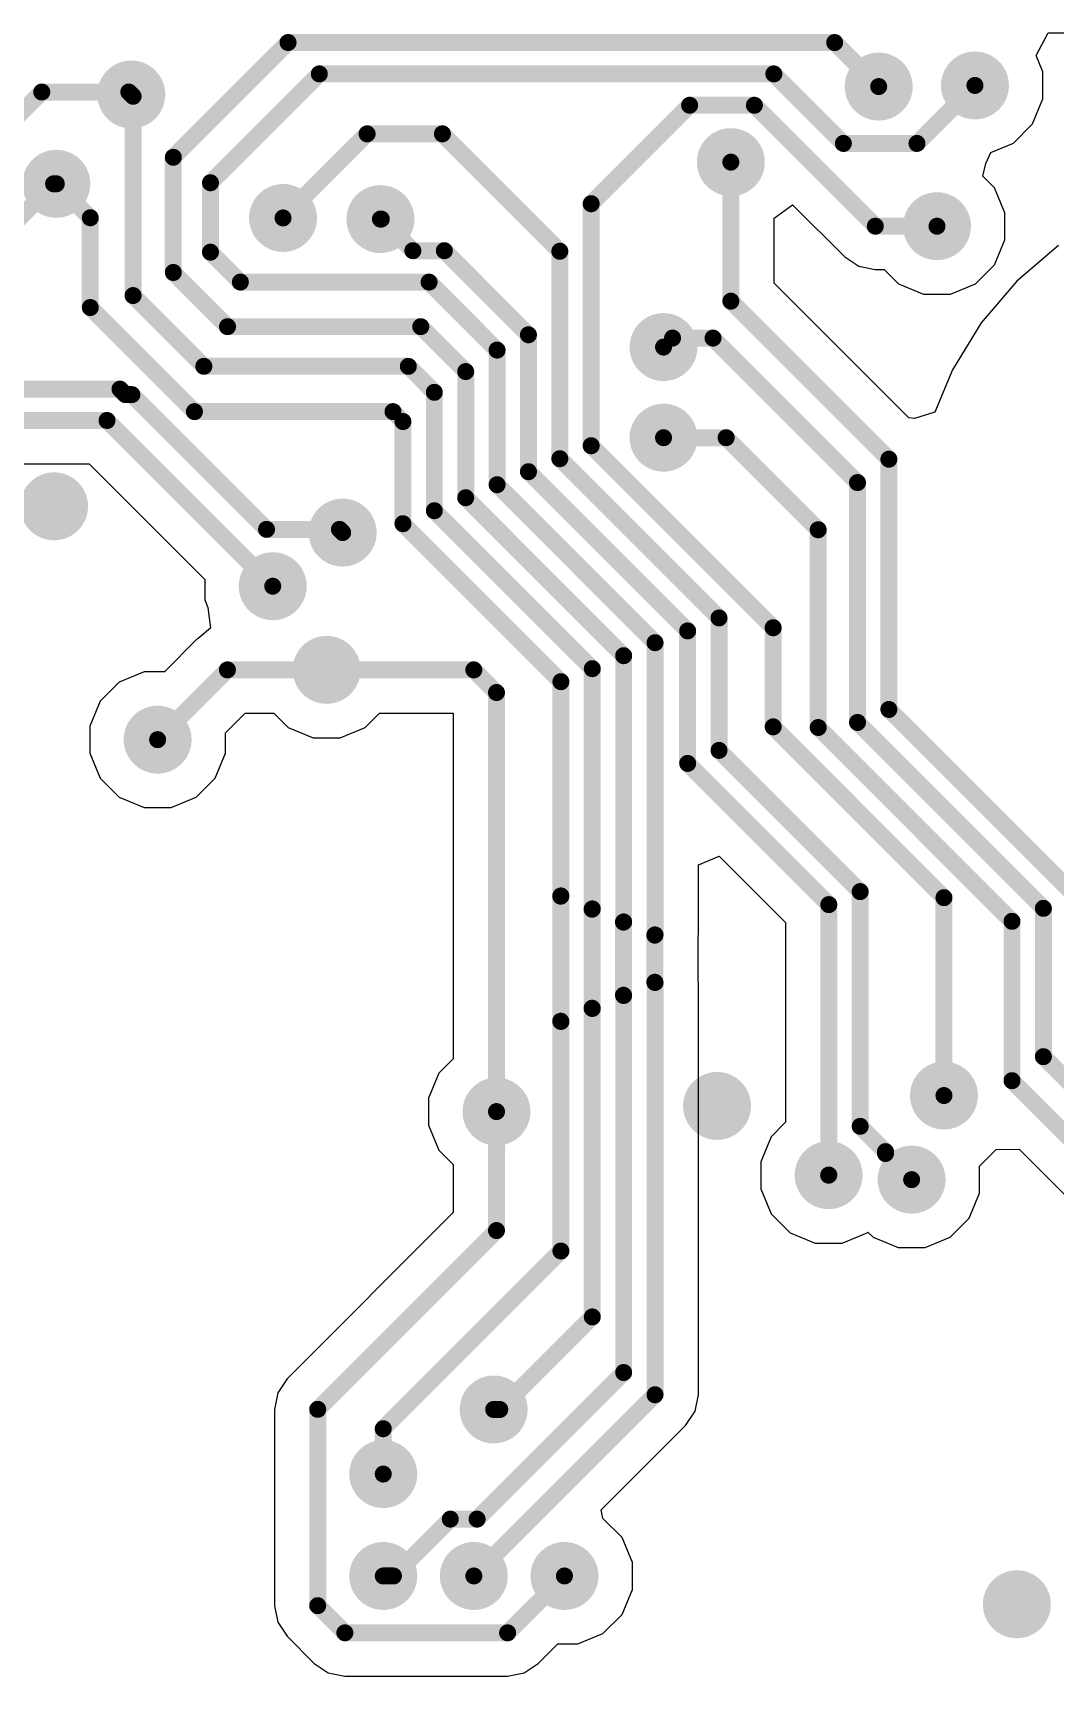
# Model space of a CAD drawing. Header units: inches. Extents: x 0.3 to 40.7, y 0.3 to 25.1.
# Drawn here: x 25.63 to 34.66, y 10.55 to 25.05 of the extents above; entities that cross this region are included whole.
import ezdxf

# ---------------------------------------------------------------- set-up
doc = ezdxf.new("R2010")
doc.units = ezdxf.units.IN
doc.layers.add('BOTTOM', color=5, linetype='Continuous')
doc.layers.add('Via Holes', color=16, linetype='Continuous')

msp = doc.modelspace()

# ---------------------------------------------------------------- hatches: boundary and pattern name
at = {"layer": 'BOTTOM'}
h = msp.add_hatch(color=5, dxfattribs=at)
edge = h.paths.add_edge_path()
edge.add_arc((26.50003844, 24.5100094), 0.2999994, 0, 360)
h = msp.add_hatch(color=5, dxfattribs=at)
edge = h.paths.add_edge_path()
edge.add_arc((33.10002523999999, 24.58000926), 0.2999994, 0, 360)
h = msp.add_hatch(color=5, dxfattribs=at)
edge = h.paths.add_edge_path()
edge.add_arc((33.95002608, 24.59000924), 0.2999994, 0, 360)
h = msp.add_hatch(color=5, dxfattribs=at)
edge = h.paths.add_edge_path()
edge.add_arc((31.79453128, 23.91288334), 0.2999994, 0, 360)
h = msp.add_hatch(color=5, dxfattribs=at)
edge = h.paths.add_edge_path()
edge.add_arc((25.83810428, 23.72171786), 0.2999994, 0, 360)
h = msp.add_hatch(color=5, dxfattribs=at)
edge = h.paths.add_edge_path()
edge.add_arc((27.8400256, 23.42000904), 0.2999994, 0, 360)
h = msp.add_hatch(color=5, dxfattribs=at)
edge = h.paths.add_edge_path()
edge.add_arc((28.70003658, 23.41000906), 0.2999994, 0, 360)
h = msp.add_hatch(color=5, dxfattribs=at)
edge = h.paths.add_edge_path()
edge.add_arc((33.61475624, 23.34724058), 0.2999994, 0, 360)
h = msp.add_hatch(color=5, dxfattribs=at)
edge = h.paths.add_edge_path()
edge.add_arc((31.20002396, 22.28001132), 0.2999994, 0, 360)
h = msp.add_hatch(color=5, dxfattribs=at)
edge = h.paths.add_edge_path()
edge.add_arc((31.20002396, 21.48001038), 0.2999994, 0, 360)
h = msp.add_hatch(color=5, dxfattribs=at)
edge = h.paths.add_edge_path()
edge.add_arc((25.8184142, 20.87395114), 0.2999994, 0, 360)
h = msp.add_hatch(color=5, dxfattribs=at)
edge = h.paths.add_edge_path()
edge.add_arc((28.36657268, 20.64202882), 0.2999994, 0, 360)
h = msp.add_hatch(color=5, dxfattribs=at)
edge = h.paths.add_edge_path()
edge.add_arc((27.74911392, 20.16864394), 0.2999994, 0, 360)
h = msp.add_hatch(color=5, dxfattribs=at)
edge = h.paths.add_edge_path()
edge.add_arc((28.22502356, 19.43000178), 0.2999994, 0, 360)
h = msp.add_hatch(color=5, dxfattribs=at)
edge = h.paths.add_edge_path()
edge.add_arc((26.73273292, 18.81405178), 0.2999994, 0, 360)
h = msp.add_hatch(color=5, dxfattribs=at)
edge = h.paths.add_edge_path()
edge.add_arc((33.67635632, 15.67162982), 0.2999994, 0, 360)
h = msp.add_hatch(color=5, dxfattribs=at)
edge = h.paths.add_edge_path()
edge.add_arc((29.7250231, 15.53000196), 0.2999994, 0, 360)
h = msp.add_hatch(color=5, dxfattribs=at)
edge = h.paths.add_edge_path()
edge.add_arc((31.67238776, 15.5799917), 0.2999994, 0, 360)
h = msp.add_hatch(color=5, dxfattribs=at)
edge = h.paths.add_edge_path()
edge.add_arc((32.65809064, 14.96852988), 0.2999994, 0, 360)
h = msp.add_hatch(color=5, dxfattribs=at)
edge = h.paths.add_edge_path()
edge.add_arc((33.39085016, 14.92927418), 0.2999994, 0, 360)
h = msp.add_hatch(color=5, dxfattribs=at)
edge = h.paths.add_edge_path()
edge.add_arc((29.69999902, 12.8999996), 0.2999994, 0, 360)
h = msp.add_hatch(color=5, dxfattribs=at)
edge = h.paths.add_edge_path()
edge.add_arc((28.72502256, 12.33000328), 0.2999994, 0, 360)
h = msp.add_hatch(color=5, dxfattribs=at)
edge = h.paths.add_edge_path()
edge.add_arc((28.72502256, 11.43000254), 0.2999994, 0, 360)
h = msp.add_hatch(color=5, dxfattribs=at)
edge = h.paths.add_edge_path()
edge.add_arc((29.5250235, 11.43000254), 0.2999994, 0, 360)
h = msp.add_hatch(color=5, dxfattribs=at)
edge = h.paths.add_edge_path()
edge.add_arc((30.3250219, 11.43000254), 0.2999994, 0, 360)
h = msp.add_hatch(color=5, dxfattribs=at)
edge = h.paths.add_edge_path()
edge.add_arc((34.3199974, 11.18000304), 0.2999994, 0, 360)
at = {"layer": 'Via Holes'}
h = msp.add_hatch(color=7, dxfattribs=at)
edge = h.paths.add_edge_path()
edge.add_arc((33.10002523999999, 24.58000926), 0.1499997, 0, 360)
h = msp.add_hatch(color=7, dxfattribs=at)
edge = h.paths.add_edge_path()
edge.add_arc((33.95002608, 24.59000924), 0.1499997, 0, 360)
h = msp.add_hatch(color=7, dxfattribs=at)
edge = h.paths.add_edge_path()
edge.add_arc((26.50003844, 24.5100094), 0.1499997, 0, 360)
h = msp.add_hatch(color=7, dxfattribs=at)
edge = h.paths.add_edge_path()
edge.add_arc((31.79453128, 23.91288334), 0.1499997, 0, 360)
h = msp.add_hatch(color=7, dxfattribs=at)
edge = h.paths.add_edge_path()
edge.add_arc((25.83810428, 23.72171786), 0.1499997, 0, 360)
h = msp.add_hatch(color=7, dxfattribs=at)
edge = h.paths.add_edge_path()
edge.add_arc((27.8400256, 23.42000904), 0.1499997, 0, 360)
h = msp.add_hatch(color=7, dxfattribs=at)
edge = h.paths.add_edge_path()
edge.add_arc((28.70003658, 23.41000906), 0.1499997, 0, 360)
h = msp.add_hatch(color=7, dxfattribs=at)
edge = h.paths.add_edge_path()
edge.add_arc((33.61475624, 23.34724058), 0.1499997, 0, 360)
h = msp.add_hatch(color=7, dxfattribs=at)
edge = h.paths.add_edge_path()
edge.add_arc((31.20002396, 22.28001132), 0.1499997, 0, 360)
h = msp.add_hatch(color=7, dxfattribs=at)
edge = h.paths.add_edge_path()
edge.add_arc((31.20002396, 21.48001038), 0.1499997, 0, 360)
h = msp.add_hatch(color=7, dxfattribs=at)
edge = h.paths.add_edge_path()
edge.add_arc((25.8184142, 20.87395114), 0.1499997, 0, 360)
h = msp.add_hatch(color=7, dxfattribs=at)
edge = h.paths.add_edge_path()
edge.add_arc((28.36657268, 20.64202882), 0.1499997, 0, 360)
h = msp.add_hatch(color=7, dxfattribs=at)
edge = h.paths.add_edge_path()
edge.add_arc((27.74911392, 20.16864394), 0.1499997, 0, 360)
h = msp.add_hatch(color=7, dxfattribs=at)
edge = h.paths.add_edge_path()
edge.add_arc((28.22502356, 19.43000178), 0.1499997, 0, 360)
h = msp.add_hatch(color=7, dxfattribs=at)
edge = h.paths.add_edge_path()
edge.add_arc((26.73273292, 18.81405178), 0.1499997, 0, 360)
h = msp.add_hatch(color=7, dxfattribs=at)
edge = h.paths.add_edge_path()
edge.add_arc((33.67635632, 15.67162982), 0.1499997, 0, 360)
h = msp.add_hatch(color=7, dxfattribs=at)
edge = h.paths.add_edge_path()
edge.add_arc((29.7250231, 15.53000196), 0.1499997, 0, 360)
h = msp.add_hatch(color=7, dxfattribs=at)
edge = h.paths.add_edge_path()
edge.add_arc((31.67238776, 15.5799917), 0.1499997, 0, 360)
h = msp.add_hatch(color=7, dxfattribs=at)
edge = h.paths.add_edge_path()
edge.add_arc((32.65809064, 14.96852988), 0.1499997, 0, 360)
h = msp.add_hatch(color=7, dxfattribs=at)
edge = h.paths.add_edge_path()
edge.add_arc((33.39085016, 14.92927418), 0.1499997, 0, 360)
h = msp.add_hatch(color=7, dxfattribs=at)
edge = h.paths.add_edge_path()
edge.add_arc((29.69999902, 12.8999996), 0.1499997, 0, 360)
h = msp.add_hatch(color=7, dxfattribs=at)
edge = h.paths.add_edge_path()
edge.add_arc((28.72502256, 12.33000328), 0.1499997, 0, 360)
h = msp.add_hatch(color=7, dxfattribs=at)
edge = h.paths.add_edge_path()
edge.add_arc((28.72502256, 11.43000254), 0.1499997, 0, 360)
h = msp.add_hatch(color=7, dxfattribs=at)
edge = h.paths.add_edge_path()
edge.add_arc((29.5250235, 11.43000254), 0.1499997, 0, 360)
h = msp.add_hatch(color=7, dxfattribs=at)
edge = h.paths.add_edge_path()
edge.add_arc((30.3250219, 11.43000254), 0.1499997, 0, 360)
h = msp.add_hatch(color=7, dxfattribs=at)
edge = h.paths.add_edge_path()
edge.add_arc((34.3199974, 11.18000304), 0.1499997, 0, 360)

# ---------------------------------------------------------------- linework, layer by layer
at = {"layer": 'BOTTOM'}
for p, q in [((34.49004786, 24.85415654), (34.59571947999999, 25.05415868)), ((34.59571947999999, 25.05415868), (36.49999811999999, 25.05415868)), ((34.55002488, 24.70935622), (34.49004786, 24.85415654)), ((34.55002488, 24.47066226), (34.55002488, 24.70935622)), ((34.4586814, 24.25013692), (34.55002488, 24.47066226)), ((34.2898984, 24.08135392), (34.4586814, 24.25013692)), ((34.04733348, 23.8997871), (34.09153202, 23.99919)), ((34.09153202, 23.99919), (34.2898984, 24.08135392)), ((34.02051362, 23.79001084), (34.04733348, 23.8997871)), ((34.12341155999999, 23.6871129), (34.02051362, 23.79001084)), ((34.21475504, 23.46658756), (34.12341155999999, 23.6871129)), ((32.17687494, 23.41691532), (32.3393562, 23.5372783)), ((32.3393562, 23.5372783), (32.79975152, 23.07688298)), ((32.17687494, 22.84387354), (32.17687494, 23.41691532)), ((34.21475504, 23.2278936), (34.21475504, 23.46658756)), ((34.12341155999999, 23.00736826), (34.21475504, 23.2278936)), ((32.79975152, 23.07688298), (32.92379242, 22.99400024)), ((34.68700708, 23.17542736), (34.31896107999999, 22.86108458)), ((32.92379242, 22.99400024), (33.07010912, 22.96489692)), ((33.07010912, 22.96489692), (33.14857226, 22.96489692)), ((33.14857226, 22.96489692), (33.27488391999999, 22.83858526)), ((33.95462856, 22.83858526), (34.12341155999999, 23.00736826)), ((33.36599372, 21.65475476), (32.17687494, 22.84387354)), ((33.27488391999999, 22.83858526), (33.49540926, 22.74724178)), ((33.73410321999999, 22.74724178), (33.95462856, 22.83858526)), ((34.31896107999999, 22.86108458), (34.0046183, 22.49303858)), ((33.49540926, 22.74724178), (33.73410321999999, 22.74724178)), ((34.0046183, 22.49303858), (33.75172066, 22.080347)), ((33.75172066, 22.080347), (33.59693306, 21.70665966)), ((33.41498523999999, 21.64948172), (33.36599372, 21.65475476)), ((33.59693306, 21.70665966), (33.41498523999999, 21.64948172)), ((25.52162028, 21.24966794), (26.12737472, 21.24966794)), ((26.12737472, 21.24966794), (27.14911512, 20.22792754)), ((27.14911512, 20.22792754), (27.14911512, 20.04929696)), ((27.14911512, 20.04929696), (27.1769459, 19.9821038)), ((27.1769459, 19.9821038), (27.20062632, 19.79683112)), ((27.20062632, 19.79683112), (27.09032682, 19.70837816)), ((27.07832532, 19.70035938), (26.79201652, 19.41405058)), ((27.09032682, 19.70837816), (27.07832532, 19.70035938)), ((26.3928606, 19.3227071), (26.2240776, 19.1539241)), ((26.61338594, 19.41405058), (26.3928606, 19.3227071)), ((26.79201652, 19.41405058), (26.61338594, 19.41405058)), ((26.2240776, 19.1539241), (26.13273412, 18.93339876)), ((27.33273172, 18.87333538), (27.50705446, 19.04765812)), ((27.50705446, 19.04765812), (27.75883958, 19.04765812)), ((27.75883958, 19.04765812), (27.88515124, 18.92134646)), ((28.56489588, 18.92134646), (28.69120754, 19.04765812)), ((28.69120754, 19.04765812), (29.34267944, 19.04765812)), ((29.34267944, 19.04765812), (29.34267944, 15.99618594)), ((26.13273412, 18.93339876), (26.13273412, 18.6947048)), ((27.33273172, 18.6947048), (27.33273172, 18.87333538)), ((27.88515124, 18.92134646), (28.10567658, 18.83000298)), ((28.34437054, 18.83000298), (28.56489588, 18.92134646)), ((28.10567658, 18.83000298), (28.34437054, 18.83000298)), ((26.13273412, 18.6947048), (26.2240776, 18.47417946)), ((27.24138824, 18.47417946), (27.33273172, 18.6947048)), ((26.2240776, 18.47417946), (26.3928606, 18.30539646)), ((27.07260524, 18.30539646), (27.24138824, 18.47417946)), ((26.3928606, 18.30539646), (26.61338594, 18.21405298)), ((26.8520799, 18.21405298), (27.07260524, 18.30539646)), ((26.61338594, 18.21405298), (26.8520799, 18.21405298)), ((31.5073665, 17.70781066), (31.69214388, 17.78434594)), ((31.5073665, 17.08986676), (31.5073665, 17.70781066)), ((31.69214388, 17.78434594), (32.2772659, 17.19922392)), ((32.2772659, 17.19922392), (32.2772659, 15.43623278)), ((31.5053345, 17.07965088), (31.5073665, 17.08986676)), ((31.5053345, 16.68014952), (31.5053345, 17.07965088)), ((31.5073665, 16.66993364), (31.5053345, 16.68014952)), ((31.5073665, 13.03000188), (31.5073665, 16.66993364)), ((29.34267944, 15.99618594), (29.21636778, 15.86987428)), ((29.21636778, 15.86987428), (29.1250243, 15.64934894)), ((29.1250243, 15.64934894), (29.1250243, 15.41065498)), ((29.1250243, 15.41065498), (29.21636778, 15.19012964)), ((32.2772659, 15.43623278), (32.14943532, 15.3084022)), ((32.14943532, 15.3084022), (32.05809184, 15.08787686)), ((29.21636778, 15.19012964), (29.34267944, 15.06381798)), ((33.99084896, 15.04861862), (34.13701326, 15.19668538)), ((34.13701326, 15.19668538), (34.34090921999999, 15.19841258)), ((34.34090921999999, 15.19841258), (34.83756304, 14.70175876)), ((29.34267944, 15.06381798), (29.34267944, 14.6383756)), ((32.05809184, 15.08787686), (32.05809184, 14.8491829)), ((33.99084896, 14.8099272), (33.99084896, 15.04861862)), ((32.05809184, 14.8491829), (32.14943532, 14.62865756)), ((33.89950547999999, 14.58940186), (33.99084896, 14.8099272)), ((29.34267944, 14.6383756), (27.87582944, 13.1715256)), ((32.14943532, 14.62865756), (32.31821832, 14.45987456)), ((33.73072248, 14.42061886), (33.89950547999999, 14.58940186)), ((32.31821832, 14.45987456), (32.53874365999999, 14.36853108)), ((32.53874365999999, 14.36853108), (32.77743762, 14.36853108)), ((32.77743762, 14.36853108), (32.99796296, 14.45987456)), ((32.99796296, 14.45987456), (33.00484128, 14.46675542)), ((33.00484128, 14.46675542), (33.05097784, 14.42061886)), ((33.05097784, 14.42061886), (33.27150318, 14.32927538)), ((33.51019714, 14.32927538), (33.73072248, 14.42061886)), ((33.27150318, 14.32927538), (33.51019714, 14.32927538)), ((27.87582944, 13.1715256), (27.7929467, 13.0474847)), ((27.7929467, 13.0474847), (27.76384338, 12.901168)), ((31.47826318, 12.88368518), (31.5073665, 13.03000188)), ((27.76384338, 12.901168), (27.76384338, 11.1677831)), ((31.39538044, 12.75964428), (31.47826318, 12.88368518)), ((30.64988028, 12.01414412), (31.39538044, 12.75964428)), ((30.66489676, 11.93865532), (30.64988028, 12.01414412)), ((30.83367722, 11.76987486), (30.66489676, 11.93865532)), ((30.9250207, 11.54934952), (30.83367722, 11.76987486)), ((30.9250207, 11.31065556), (30.9250207, 11.54934952)), ((30.83367722, 11.09013022), (30.9250207, 11.31065556)), ((27.76384338, 11.1677831), (27.7929467, 11.0214664)), ((30.66489422, 10.92134722), (30.83367722, 11.09013022)), ((27.7929467, 11.0214664), (27.87582944, 10.8974255)), ((27.87582944, 10.8974255), (28.11561052, 10.65764442)), ((30.44436888, 10.83000374), (30.66489422, 10.92134722)), ((30.09337898, 10.65764442), (30.2657383, 10.83000374)), ((30.2657383, 10.83000374), (30.44436888, 10.83000374)), ((28.11561052, 10.65764442), (28.23965142, 10.57476168)), ((29.96933808, 10.57476168), (30.09337898, 10.65764442)), ((28.23965142, 10.57476168), (28.38596812, 10.54565836)), ((28.38596812, 10.54565836), (29.82302138, 10.54565836)), ((29.82302138, 10.54565836), (29.96933808, 10.57476168))]:
    msp.add_line(p, q, dxfattribs=at)
at = {"layer": 'BOTTOM', "const_width": 0.1499997}
for points in [[(26.87123404, 23.95560614), (27.88451116, 24.96888326)], [(27.88451116, 24.96888326), (32.71115124, 24.96888326)], [(32.71115124, 24.96888326), (33.10002523999999, 24.58000926)], [(27.19916328, 23.7304707), (28.16057614, 24.69188356)], [(28.16057614, 24.69188356), (32.17413428, 24.69188356)], [(32.17413428, 24.69188356), (32.7880091, 24.07800874)], [(33.43802557999999, 24.07800874), (33.95002608, 24.59000924)], [(25.28762786, 24.1100102), (25.70962092, 24.53200326)], [(25.70962092, 24.53200326), (26.47804458, 24.53200326)], [(26.47804458, 24.53200326), (26.50003844, 24.5100094)], [(26.50003844, 24.5100094), (26.51585248, 24.49419536)], [(26.51585248, 22.73483134), (26.51585248, 24.49419536)], [(30.56111744, 23.54545202), (31.43054928, 24.41488386)], [(31.43054928, 24.41488386), (32.00246584, 24.41488386)], [(32.00246584, 24.41488386), (33.07010912, 23.34724058)], [(27.8400256, 23.42000904), (28.58259714, 24.16258058)], [(28.58259714, 24.16258058), (29.24753358, 24.16258058)], [(29.24753358, 24.16258058), (30.28411774, 23.12599642)], [(32.7880091, 24.07800874), (33.43802557999999, 24.07800874)], [(26.87123404, 22.93881112), (26.87123404, 23.95560614)], [(31.79453128, 22.685502), (31.79453128, 23.91288334)], [(24.86881996, 22.77644162), (25.8140962, 23.72171786)], [(25.8140962, 23.72171786), (25.83810428, 23.72171786)], [(25.83810428, 23.72171786), (26.13819004, 23.4216321)], [(27.19916328, 23.11803606), (27.19916328, 23.7304707)], [(30.56111744, 21.40898182), (30.56111744, 23.54545202)], [(26.13819004, 22.62942134), (26.13819004, 23.4216321)], [(28.70003658, 23.41000906), (28.70754736, 23.41000906)], [(28.70754736, 23.41000906), (28.9866324, 23.13092402)], [(33.07010912, 23.34724058), (33.61475624, 23.34724058)], [(27.19916328, 23.11803606), (27.46327502, 22.85392432)], [(28.9866324, 23.13092402), (29.26461, 23.13092402)], [(29.26461, 23.13092402), (30.00711804, 22.38841598)], [(30.28411774, 21.29424494), (30.28411774, 23.12599642)], [(26.87123404, 22.93881112), (27.3498691, 22.46017606)], [(27.46327502, 22.85392432), (29.12959122, 22.85392432)], [(29.12959122, 22.85392432), (29.73011834, 22.2533972)], [(26.51585248, 22.73483134), (27.1406747, 22.11000912)], [(26.13819004, 22.62942134), (27.05760146, 21.71000992)], [(31.79453128, 22.685502), (33.18994378, 21.2900895)], [(27.3498691, 22.46017606), (29.05635032, 22.46017606)], [(29.05635032, 22.46017606), (29.45311864, 22.06340774)], [(30.00711804, 21.17950806), (30.00711804, 22.38841598)], [(31.20002396, 22.28001132), (31.27949547999999, 22.35948284)], [(31.27949547999999, 22.35948284), (31.63715288, 22.35948284)], [(31.63715288, 22.35948284), (32.91294408, 21.08369164)], [(29.73011834, 21.06477118), (29.73011834, 22.2533972)], [(27.1406747, 22.11000912), (28.946602, 22.11000912)], [(28.946602, 22.11000912), (29.17611894, 21.88049218)], [(29.45311864, 20.9500343), (29.45311864, 22.06340774)], [(25.21396532, 21.9090113), (26.40048314, 21.9090113)], [(26.40048314, 21.9090113), (26.44948482, 21.86000962)], [(26.44948482, 21.86000962), (26.5050397, 21.86000962)], [(26.5050397, 21.86000962), (27.69440486, 20.67064446)], [(29.17611894, 20.83529742), (29.17611894, 21.88049218)], [(27.05760146, 21.71000992), (28.81125047999999, 21.71000992)], [(28.81125047999999, 21.71000992), (28.89911924, 21.62214116)], [(25.36324874, 21.6320116), (26.28574626, 21.6320116)], [(26.28574626, 21.6320116), (27.74911392, 20.16864394)], [(28.89911924, 20.72056054), (28.89911924, 21.62214116)], [(30.56111744, 21.40898182), (32.16810432, 19.80199494)], [(31.20002396, 21.48001038), (31.75282956, 21.48001038)], [(31.75282956, 21.48001038), (32.5658226, 20.66701734)], [(30.28411774, 21.29424494), (31.68999758, 19.8883651)], [(33.18994378, 19.08049016), (33.18994378, 21.2900895)], [(30.00711804, 21.17950806), (31.41299788, 19.77362822)], [(29.73011834, 21.06477118), (31.12502284, 19.66986668)], [(32.91294408, 18.96575328), (32.91294408, 21.08369164)], [(29.17611894, 20.83529742), (30.57102344, 19.44039292)], [(29.45311864, 20.9500343), (30.84802314, 19.5551298)], [(28.89911924, 20.72056054), (30.29402374, 19.32565604)], [(27.69440486, 20.67064446), (28.33795704, 20.67064446)], [(28.33795704, 20.67064446), (28.36657268, 20.64202882)], [(32.5658226, 18.92113818), (32.5658226, 20.66701734)], [(31.68999758, 18.71894402), (31.68999758, 19.8883651)], [(32.16810432, 18.92711988), (32.16810432, 19.80199494)], [(31.12502284, 17.08986676), (31.12502284, 19.66986668)], [(31.41299788, 18.60420714), (31.41299788, 19.77362822)], [(30.84802314, 17.20460364), (30.84802314, 19.5551298)], [(26.73273292, 18.81405178), (27.34868292, 19.43000178)], [(27.34868292, 19.43000178), (29.5250235, 19.43000178)], [(29.5250235, 19.43000178), (29.7250231, 19.23000218)], [(30.57102344, 17.31934052), (30.57102344, 19.44039292)], [(29.7250231, 15.53000196), (29.7250231, 19.23000218)], [(30.29402374, 17.4340774), (30.29402374, 19.32565604)], [(33.18994378, 19.08049016), (34.79042318, 17.48001076)], [(32.91294408, 18.96575328), (34.55415238, 17.32454498)], [(32.16810432, 18.92711988), (33.67635632, 17.41886788)], [(32.5658226, 18.92113818), (34.27715268, 17.2098081)], [(31.68999758, 18.71894402), (32.93660926, 17.47233234)], [(31.41299788, 18.60420714), (32.65960956, 17.35759546)], [(30.29199174, 17.4320454), (30.29402374, 17.4340774)], [(30.29199174, 16.327755), (30.29199174, 17.4320454)], [(32.65960956, 14.9700488), (32.65960956, 17.35759546)], [(32.93660926, 15.39994634), (32.93660926, 17.47233234)], [(33.67635632, 15.67162982), (33.67635632, 17.41886788)], [(30.56899143999999, 17.31730852), (30.57102344, 17.31934052)], [(30.56899143999999, 16.44249188), (30.56899143999999, 17.31730852)], [(30.84599114, 17.20257164), (30.84802314, 17.20460364)], [(30.84599114, 16.55722876), (30.84599114, 17.20257164)], [(34.27715268, 15.80288432), (34.27715268, 17.2098081)], [(34.55415238, 16.01507338), (34.55415238, 17.32454498)], [(31.12299084, 17.08783476), (31.12502284, 17.08986676)], [(31.12299084, 16.67196564), (31.12299084, 17.08783476)], [(31.12299084, 16.67196564), (31.12502284, 16.66993364)], [(31.12502284, 13.03000188), (31.12502284, 16.66993364)], [(30.84599114, 16.55722876), (30.84802314, 16.55519676)], [(30.84802314, 13.22633626), (30.84802314, 16.55519676)], [(30.29199174, 16.327755), (30.29402374, 16.325723)], [(30.29402374, 14.29900366), (30.29402374, 16.325723)], [(30.56899143999999, 16.44249188), (30.57102344, 16.44045988)], [(30.57102344, 13.71694996), (30.57102344, 16.44045988)], [(34.55415238, 16.01507338), (35.11378295999999, 15.4554428)], [(34.27715268, 15.80288432), (35.20002612, 14.88001088)], [(29.7250231, 14.48000406), (29.7250231, 15.53000196)], [(32.93660926, 15.39994634), (33.16009116, 15.17646444)], [(33.16009116, 15.16004334), (33.16009116, 15.17646444)], [(33.16009116, 15.16004334), (33.39085016, 14.92928434)], [(32.65809064, 14.96852988), (32.65960956, 14.9700488)], [(33.39085016, 14.92927418), (33.39085016, 14.92928434)], [(28.14618704, 12.901168), (29.7250231, 14.48000406)], [(28.72502256, 12.73000248), (30.29402374, 14.29900366)], [(29.75407308, 12.8999996), (30.57102344, 13.71694996)], [(29.55368994, 11.93200306), (30.84802314, 13.22633626)], [(29.5250235, 11.43000254), (31.12502284, 13.03000188)], [(28.14618704, 11.1677831), (28.14618704, 12.901168)], [(29.69999902, 12.8999996), (29.75407308, 12.8999996)], [(28.72502256, 12.33000328), (28.72502256, 12.73000248)], [(28.81508842, 11.43000254), (29.31708894, 11.93200306)], [(29.31708894, 11.93200306), (29.55368994, 11.93200306)], [(28.72502256, 11.43000254), (28.81508842, 11.43000254)], [(29.82302138, 10.92800202), (30.3250219, 11.43000254)], [(28.14618704, 11.1677831), (28.38596812, 10.92800202)], [(28.38596812, 10.92800202), (29.82302138, 10.92800202)]]:
    msp.add_lwpolyline(points, dxfattribs=at)
at = {"layer": 'BOTTOM', "const_width": 0.07499858}
for points in [[(27.8470106, 24.96888326, 1), (27.92201172, 24.96888326, 1)], [(27.8470106, 24.96888326, 1), (27.92201172, 24.96888326, 1)], [(32.67365067999999, 24.96888326, 1), (32.7486518, 24.96888326, 1)], [(32.67365067999999, 24.96888326, 1), (32.7486518, 24.96888326, 1)], [(28.12307558, 24.69188356, 1), (28.1980767, 24.69188356, 1)], [(28.12307558, 24.69188356, 1), (28.1980767, 24.69188356, 1)], [(32.13663372, 24.69188356, 1), (32.21163484, 24.69188356, 1)], [(32.13663372, 24.69188356, 1), (32.21163484, 24.69188356, 1)], [(33.91252552, 24.59000924, 1), (33.98752664, 24.59000924, 1)], [(25.67212036, 24.53200326, 1), (25.74712148, 24.53200326, 1)], [(25.67212036, 24.53200326, 1), (25.74712148, 24.53200326, 1)], [(26.44054402, 24.53200326, 1), (26.51554514, 24.53200326, 1)], [(26.44054402, 24.53200326, 1), (26.51554514, 24.53200326, 1)], [(26.46253788, 24.5100094, 1), (26.537539, 24.5100094, 1)], [(26.46253788, 24.5100094, 1), (26.537539, 24.5100094, 1)], [(26.47835192, 24.49419536, 1), (26.55335304, 24.49419536, 1)], [(26.47835192, 24.49419536, 1), (26.55335304, 24.49419536, 1)], [(33.06252468, 24.58000926, 1), (33.1375258, 24.58000926, 1)], [(31.39304872, 24.41488386, 1), (31.46804984, 24.41488386, 1)], [(31.39304872, 24.41488386, 1), (31.46804984, 24.41488386, 1)], [(31.96496528, 24.41488386, 1), (32.0399664, 24.41488386, 1)], [(31.96496528, 24.41488386, 1), (32.0399664, 24.41488386, 1)], [(28.54509658, 24.16258058, 1), (28.6200977, 24.16258058, 1)], [(28.54509658, 24.16258058, 1), (28.6200977, 24.16258058, 1)], [(29.21003302, 24.16258058, 1), (29.28503414, 24.16258058, 1)], [(29.21003302, 24.16258058, 1), (29.28503414, 24.16258058, 1)], [(32.75050854, 24.07800874, 1), (32.82550965999999, 24.07800874, 1)], [(32.75050854, 24.07800874, 1), (32.82550965999999, 24.07800874, 1)], [(33.40052502, 24.07800874, 1), (33.47552614, 24.07800874, 1)], [(33.40052502, 24.07800874, 1), (33.47552614, 24.07800874, 1)], [(26.83373348, 23.95560614, 1), (26.9087346, 23.95560614, 1)], [(26.83373348, 23.95560614, 1), (26.9087346, 23.95560614, 1)], [(31.75703072, 23.91288334, 1), (31.83203184, 23.91288334, 1)], [(25.77659564, 23.72171786, 1), (25.85159676, 23.72171786, 1)], [(25.77659564, 23.72171786, 1), (25.85159676, 23.72171786, 1)], [(25.80060372, 23.72171786, 1), (25.87560484, 23.72171786, 1)], [(25.80060372, 23.72171786, 1), (25.87560484, 23.72171786, 1)], [(27.16166272, 23.7304707, 1), (27.23666384, 23.7304707, 1)], [(27.16166272, 23.7304707, 1), (27.23666384, 23.7304707, 1)], [(30.52361688, 23.54545202, 1), (30.59861799999999, 23.54545202, 1)], [(30.52361688, 23.54545202, 1), (30.59861799999999, 23.54545202, 1)], [(26.10068948, 23.4216321, 1), (26.1756906, 23.4216321, 1)], [(26.10068948, 23.4216321, 1), (26.1756906, 23.4216321, 1)], [(27.80252504, 23.42000904, 1), (27.87752616, 23.42000904, 1)], [(28.66253602, 23.41000906, 1), (28.73753714, 23.41000906, 1)], [(28.67004679999999, 23.41000906, 1), (28.74504792, 23.41000906, 1)], [(28.67004679999999, 23.41000906, 1), (28.74504792, 23.41000906, 1)], [(33.03260856, 23.34724058, 1), (33.10760968, 23.34724058, 1)], [(33.03260856, 23.34724058, 1), (33.10760968, 23.34724058, 1)], [(33.57725568, 23.34724058, 1), (33.6522568, 23.34724058, 1)], [(27.16166272, 23.11803606, 1), (27.23666384, 23.11803606, 1)], [(27.16166272, 23.11803606, 1), (27.23666384, 23.11803606, 1)], [(28.94913184, 23.13092402, 1), (29.02413296, 23.13092402, 1)], [(28.94913184, 23.13092402, 1), (29.02413296, 23.13092402, 1)], [(29.22710944, 23.13092402, 1), (29.30211056, 23.13092402, 1)], [(29.22710944, 23.13092402, 1), (29.30211056, 23.13092402, 1)], [(30.24661718, 23.12599642, 1), (30.3216183, 23.12599642, 1)], [(30.24661718, 23.12599642, 1), (30.3216183, 23.12599642, 1)], [(26.83373348, 22.93881112, 1), (26.9087346, 22.93881112, 1)], [(26.83373348, 22.93881112, 1), (26.9087346, 22.93881112, 1)], [(27.42577446, 22.85392432, 1), (27.50077558, 22.85392432, 1)], [(27.42577446, 22.85392432, 1), (27.50077558, 22.85392432, 1)], [(29.09209066, 22.85392432, 1), (29.16709178, 22.85392432, 1)], [(29.09209066, 22.85392432, 1), (29.16709178, 22.85392432, 1)], [(26.47835192, 22.73483134, 1), (26.55335304, 22.73483134, 1)], [(26.47835192, 22.73483134, 1), (26.55335304, 22.73483134, 1)], [(26.10068948, 22.62942134, 1), (26.1756906, 22.62942134, 1)], [(26.10068948, 22.62942134, 1), (26.1756906, 22.62942134, 1)], [(31.75703072, 22.685502, 1), (31.83203184, 22.685502, 1)], [(31.75703072, 22.685502, 1), (31.83203184, 22.685502, 1)], [(27.31236854, 22.46017606, 1), (27.38736966, 22.46017606, 1)], [(27.31236854, 22.46017606, 1), (27.38736966, 22.46017606, 1)], [(29.01884976, 22.46017606, 1), (29.09385088, 22.46017606, 1)], [(29.01884976, 22.46017606, 1), (29.09385088, 22.46017606, 1)], [(29.96961748, 22.38841598, 1), (30.0446186, 22.38841598, 1)], [(29.96961748, 22.38841598, 1), (30.0446186, 22.38841598, 1)], [(31.1625234, 22.28001132, 1), (31.23752452, 22.28001132, 1)], [(31.24199492, 22.35948284, 1), (31.31699604, 22.35948284, 1)], [(31.24199492, 22.35948284, 1), (31.31699604, 22.35948284, 1)], [(31.59965232, 22.35948284, 1), (31.67465344, 22.35948284, 1)], [(31.59965232, 22.35948284, 1), (31.67465344, 22.35948284, 1)], [(29.69261778, 22.2533972, 1), (29.7676189, 22.2533972, 1)], [(29.69261778, 22.2533972, 1), (29.7676189, 22.2533972, 1)], [(27.10317414, 22.11000912, 1), (27.17817526, 22.11000912, 1)], [(27.10317414, 22.11000912, 1), (27.17817526, 22.11000912, 1)], [(28.90910144, 22.11000912, 1), (28.98410256, 22.11000912, 1)], [(28.90910144, 22.11000912, 1), (28.98410256, 22.11000912, 1)], [(29.41561808, 22.06340774, 1), (29.4906192, 22.06340774, 1)], [(29.41561808, 22.06340774, 1), (29.4906192, 22.06340774, 1)], [(26.36298258, 21.9090113, 1), (26.4379837, 21.9090113, 1)], [(26.36298258, 21.9090113, 1), (26.4379837, 21.9090113, 1)], [(26.41198426, 21.86000962, 1), (26.48698538, 21.86000962, 1)], [(26.41198426, 21.86000962, 1), (26.48698538, 21.86000962, 1)], [(26.46753914, 21.86000962, 1), (26.54254026, 21.86000962, 1)], [(26.46753914, 21.86000962, 1), (26.54254026, 21.86000962, 1)], [(29.13861838, 21.88049218, 1), (29.2136195, 21.88049218, 1)], [(29.13861838, 21.88049218, 1), (29.2136195, 21.88049218, 1)], [(27.0201009, 21.71000992, 1), (27.09510202, 21.71000992, 1)], [(27.0201009, 21.71000992, 1), (27.09510202, 21.71000992, 1)], [(28.77374992, 21.71000992, 1), (28.84875104, 21.71000992, 1)], [(28.77374992, 21.71000992, 1), (28.84875104, 21.71000992, 1)], [(26.24824569999999, 21.6320116, 1), (26.32324682, 21.6320116, 1)], [(26.24824569999999, 21.6320116, 1), (26.32324682, 21.6320116, 1)], [(28.86161868, 21.62214116, 1), (28.9366198, 21.62214116, 1)], [(28.86161868, 21.62214116, 1), (28.9366198, 21.62214116, 1)], [(30.52361688, 21.40898182, 1), (30.59861799999999, 21.40898182, 1)], [(30.52361688, 21.40898182, 1), (30.59861799999999, 21.40898182, 1)], [(31.1625234, 21.48001038, 1), (31.23752452, 21.48001038, 1)], [(31.715329, 21.48001038, 1), (31.79033012, 21.48001038, 1)], [(31.715329, 21.48001038, 1), (31.79033012, 21.48001038, 1)], [(30.24661718, 21.29424494, 1), (30.3216183, 21.29424494, 1)], [(30.24661718, 21.29424494, 1), (30.3216183, 21.29424494, 1)], [(33.15244322, 21.2900895, 1), (33.22744434, 21.2900895, 1)], [(33.15244322, 21.2900895, 1), (33.22744434, 21.2900895, 1)], [(29.96961748, 21.17950806, 1), (30.0446186, 21.17950806, 1)], [(29.96961748, 21.17950806, 1), (30.0446186, 21.17950806, 1)], [(29.69261778, 21.06477118, 1), (29.7676189, 21.06477118, 1)], [(29.69261778, 21.06477118, 1), (29.7676189, 21.06477118, 1)], [(32.87544352, 21.08369164, 1), (32.95044463999999, 21.08369164, 1)], [(32.87544352, 21.08369164, 1), (32.95044463999999, 21.08369164, 1)], [(29.13861838, 20.83529742, 1), (29.2136195, 20.83529742, 1)], [(29.13861838, 20.83529742, 1), (29.2136195, 20.83529742, 1)], [(29.41561808, 20.9500343, 1), (29.4906192, 20.9500343, 1)], [(29.41561808, 20.9500343, 1), (29.4906192, 20.9500343, 1)], [(28.86161868, 20.72056054, 1), (28.9366198, 20.72056054, 1)], [(28.86161868, 20.72056054, 1), (28.9366198, 20.72056054, 1)], [(27.6569043, 20.67064446, 1), (27.73190542, 20.67064446, 1)], [(27.6569043, 20.67064446, 1), (27.73190542, 20.67064446, 1)], [(28.30045648, 20.67064446, 1), (28.3754576, 20.67064446, 1)], [(28.30045648, 20.67064446, 1), (28.3754576, 20.67064446, 1)], [(28.32907212, 20.64202882, 1), (28.40407324, 20.64202882, 1)], [(32.52832204, 20.66701734, 1), (32.60332316, 20.66701734, 1)], [(32.52832204, 20.66701734, 1), (32.60332316, 20.66701734, 1)], [(27.71161336, 20.16864394, 1), (27.78661448, 20.16864394, 1)], [(31.65249702, 19.8883651, 1), (31.72749813999999, 19.8883651, 1)], [(31.65249702, 19.8883651, 1), (31.72749813999999, 19.8883651, 1)], [(32.13060375999999, 19.80199494, 1), (32.20560488, 19.80199494, 1)], [(32.13060375999999, 19.80199494, 1), (32.20560488, 19.80199494, 1)], [(31.08752228, 19.66986668, 1), (31.1625234, 19.66986668, 1)], [(31.08752228, 19.66986668, 1), (31.1625234, 19.66986668, 1)], [(31.37549732, 19.77362822, 1), (31.45049844, 19.77362822, 1)], [(31.37549732, 19.77362822, 1), (31.45049844, 19.77362822, 1)], [(30.81052258, 19.5551298, 1), (30.8855237, 19.5551298, 1)], [(30.81052258, 19.5551298, 1), (30.8855237, 19.5551298, 1)], [(27.31118236, 19.43000178, 1), (27.38618348, 19.43000178, 1)], [(27.31118236, 19.43000178, 1), (27.38618348, 19.43000178, 1)], [(29.48752294, 19.43000178, 1), (29.56252406, 19.43000178, 1)], [(29.48752294, 19.43000178, 1), (29.56252406, 19.43000178, 1)], [(30.53352288, 19.44039292, 1), (30.608524, 19.44039292, 1)], [(30.53352288, 19.44039292, 1), (30.608524, 19.44039292, 1)], [(29.68752254, 19.23000218, 1), (29.76252366, 19.23000218, 1)], [(29.68752254, 19.23000218, 1), (29.76252366, 19.23000218, 1)], [(30.25652317999999, 19.32565604, 1), (30.3315243, 19.32565604, 1)], [(30.25652317999999, 19.32565604, 1), (30.3315243, 19.32565604, 1)], [(33.15244322, 19.08049016, 1), (33.22744434, 19.08049016, 1)], [(33.15244322, 19.08049016, 1), (33.22744434, 19.08049016, 1)], [(32.87544352, 18.96575328, 1), (32.95044463999999, 18.96575328, 1)], [(32.87544352, 18.96575328, 1), (32.95044463999999, 18.96575328, 1)], [(26.69523236, 18.81405178, 1), (26.77023348, 18.81405178, 1)], [(32.13060375999999, 18.92711988, 1), (32.20560488, 18.92711988, 1)], [(32.13060375999999, 18.92711988, 1), (32.20560488, 18.92711988, 1)], [(32.52832204, 18.92113818, 1), (32.60332316, 18.92113818, 1)], [(32.52832204, 18.92113818, 1), (32.60332316, 18.92113818, 1)], [(31.65249702, 18.71894402, 1), (31.72749813999999, 18.71894402, 1)], [(31.65249702, 18.71894402, 1), (31.72749813999999, 18.71894402, 1)], [(31.37549732, 18.60420714, 1), (31.45049844, 18.60420714, 1)], [(31.37549732, 18.60420714, 1), (31.45049844, 18.60420714, 1)], [(30.25449118, 17.4320454, 1), (30.32949229999999, 17.4320454, 1)], [(30.25449118, 17.4320454, 1), (30.32949229999999, 17.4320454, 1)], [(30.25652317999999, 17.4340774, 1), (30.3315243, 17.4340774, 1)], [(30.25652317999999, 17.4340774, 1), (30.3315243, 17.4340774, 1)], [(32.622109, 17.35759546, 1), (32.69711012, 17.35759546, 1)], [(32.622109, 17.35759546, 1), (32.69711012, 17.35759546, 1)], [(32.8991087, 17.47233234, 1), (32.97410982, 17.47233234, 1)], [(32.8991087, 17.47233234, 1), (32.97410982, 17.47233234, 1)], [(33.63885576, 17.41886788, 1), (33.71385687999999, 17.41886788, 1)], [(33.63885576, 17.41886788, 1), (33.71385687999999, 17.41886788, 1)], [(30.53149088, 17.31730852, 1), (30.606492, 17.31730852, 1)], [(30.53149088, 17.31730852, 1), (30.606492, 17.31730852, 1)], [(30.53352288, 17.31934052, 1), (30.608524, 17.31934052, 1)], [(30.53352288, 17.31934052, 1), (30.608524, 17.31934052, 1)], [(30.80849058, 17.20257164, 1), (30.8834917, 17.20257164, 1)], [(30.80849058, 17.20257164, 1), (30.8834917, 17.20257164, 1)], [(30.81052258, 17.20460364, 1), (30.8855237, 17.20460364, 1)], [(30.81052258, 17.20460364, 1), (30.8855237, 17.20460364, 1)], [(34.23965212, 17.2098081, 1), (34.31465324, 17.2098081, 1)], [(34.23965212, 17.2098081, 1), (34.31465324, 17.2098081, 1)], [(34.51665182, 17.32454498, 1), (34.59165294, 17.32454498, 1)], [(34.51665182, 17.32454498, 1), (34.59165294, 17.32454498, 1)], [(31.08549028, 17.08783476, 1), (31.1604914, 17.08783476, 1)], [(31.08549028, 17.08783476, 1), (31.1604914, 17.08783476, 1)], [(31.08752228, 17.08986676, 1), (31.1625234, 17.08986676, 1)], [(31.08752228, 17.08986676, 1), (31.1625234, 17.08986676, 1)], [(31.08549028, 16.67196564, 1), (31.1604914, 16.67196564, 1)], [(31.08549028, 16.67196564, 1), (31.1604914, 16.67196564, 1)], [(31.08752228, 16.66993364, 1), (31.1625234, 16.66993364, 1)], [(31.08752228, 16.66993364, 1), (31.1625234, 16.66993364, 1)], [(30.80849058, 16.55722876, 1), (30.8834917, 16.55722876, 1)], [(30.80849058, 16.55722876, 1), (30.8834917, 16.55722876, 1)], [(30.81052258, 16.55519676, 1), (30.8855237, 16.55519676, 1)], [(30.81052258, 16.55519676, 1), (30.8855237, 16.55519676, 1)], [(30.25449118, 16.327755, 1), (30.32949229999999, 16.327755, 1)], [(30.25449118, 16.327755, 1), (30.32949229999999, 16.327755, 1)], [(30.25652317999999, 16.325723, 1), (30.3315243, 16.325723, 1)], [(30.25652317999999, 16.325723, 1), (30.3315243, 16.325723, 1)], [(30.53149088, 16.44249188, 1), (30.606492, 16.44249188, 1)], [(30.53149088, 16.44249188, 1), (30.606492, 16.44249188, 1)], [(30.53352288, 16.44045988, 1), (30.608524, 16.44045988, 1)], [(30.53352288, 16.44045988, 1), (30.608524, 16.44045988, 1)], [(34.51665182, 16.01507338, 1), (34.59165294, 16.01507338, 1)], [(34.51665182, 16.01507338, 1), (34.59165294, 16.01507338, 1)], [(34.23965212, 15.80288432, 1), (34.31465324, 15.80288432, 1)], [(34.23965212, 15.80288432, 1), (34.31465324, 15.80288432, 1)], [(33.63885576, 15.67162982, 1), (33.71385687999999, 15.67162982, 1)], [(29.68752254, 15.53000196, 1), (29.76252366, 15.53000196, 1)], [(29.68752254, 15.53000196, 1), (29.76252366, 15.53000196, 1)], [(32.8991087, 15.39994634, 1), (32.97410982, 15.39994634, 1)], [(32.8991087, 15.39994634, 1), (32.97410982, 15.39994634, 1)], [(33.1225906, 15.17646444, 1), (33.19759172, 15.17646444, 1)], [(33.1225906, 15.17646444, 1), (33.19759172, 15.17646444, 1)], [(33.1225906, 15.16004334, 1), (33.19759172, 15.16004334, 1)], [(33.1225906, 15.16004334, 1), (33.19759172, 15.16004334, 1)], [(32.62059008, 14.96852988, 1), (32.6955912, 14.96852988, 1)], [(32.622109, 14.9700488, 1), (32.69711012, 14.9700488, 1)], [(32.622109, 14.9700488, 1), (32.69711012, 14.9700488, 1)], [(33.35334959999999, 14.92928434, 1), (33.42835072, 14.92928434, 1)], [(33.35334959999999, 14.92928434, 1), (33.42835072, 14.92928434, 1)], [(33.35334959999999, 14.92927418, 1), (33.42835072, 14.92927418, 1)], [(29.68752254, 14.48000406, 1), (29.76252366, 14.48000406, 1)], [(29.68752254, 14.48000406, 1), (29.76252366, 14.48000406, 1)], [(30.25652317999999, 14.29900366, 1), (30.3315243, 14.29900366, 1)], [(30.25652317999999, 14.29900366, 1), (30.3315243, 14.29900366, 1)], [(30.53352288, 13.71694996, 1), (30.608524, 13.71694996, 1)], [(30.53352288, 13.71694996, 1), (30.608524, 13.71694996, 1)], [(30.81052258, 13.22633626, 1), (30.8855237, 13.22633626, 1)], [(30.81052258, 13.22633626, 1), (30.8855237, 13.22633626, 1)], [(31.08752228, 13.03000188, 1), (31.1625234, 13.03000188, 1)], [(31.08752228, 13.03000188, 1), (31.1625234, 13.03000188, 1)], [(28.10868648, 12.901168, 1), (28.1836876, 12.901168, 1)], [(28.10868648, 12.901168, 1), (28.1836876, 12.901168, 1)], [(29.66249846, 12.8999996, 1), (29.73749958, 12.8999996, 1)], [(29.71657252, 12.8999996, 1), (29.79157364, 12.8999996, 1)], [(29.71657252, 12.8999996, 1), (29.79157364, 12.8999996, 1)], [(28.687522, 12.73000248, 1), (28.76252312, 12.73000248, 1)], [(28.687522, 12.73000248, 1), (28.76252312, 12.73000248, 1)], [(28.687522, 12.33000328, 1), (28.76252312, 12.33000328, 1)], [(29.27958838, 11.93200306, 1), (29.3545895, 11.93200306, 1)], [(29.27958838, 11.93200306, 1), (29.3545895, 11.93200306, 1)], [(29.51618938, 11.93200306, 1), (29.5911905, 11.93200306, 1)], [(29.51618938, 11.93200306, 1), (29.5911905, 11.93200306, 1)], [(28.687522, 11.43000254, 1), (28.76252312, 11.43000254, 1)], [(28.77758786, 11.43000254, 1), (28.85258898, 11.43000254, 1)], [(28.77758786, 11.43000254, 1), (28.85258898, 11.43000254, 1)], [(29.48752294, 11.43000254, 1), (29.56252406, 11.43000254, 1)], [(30.28752134, 11.43000254, 1), (30.36252246, 11.43000254, 1)], [(28.10868648, 11.1677831, 1), (28.1836876, 11.1677831, 1)], [(28.10868648, 11.1677831, 1), (28.1836876, 11.1677831, 1)], [(28.34846756, 10.92800202, 1), (28.42346868, 10.92800202, 1)], [(28.34846756, 10.92800202, 1), (28.42346868, 10.92800202, 1)], [(29.78552082, 10.92800202, 1), (29.86052194, 10.92800202, 1)], [(29.78552082, 10.92800202, 1), (29.86052194, 10.92800202, 1)]]:
    msp.add_lwpolyline(points, format="xyb", close=True, dxfattribs=at)

doc.saveas('drawing.dxf')
